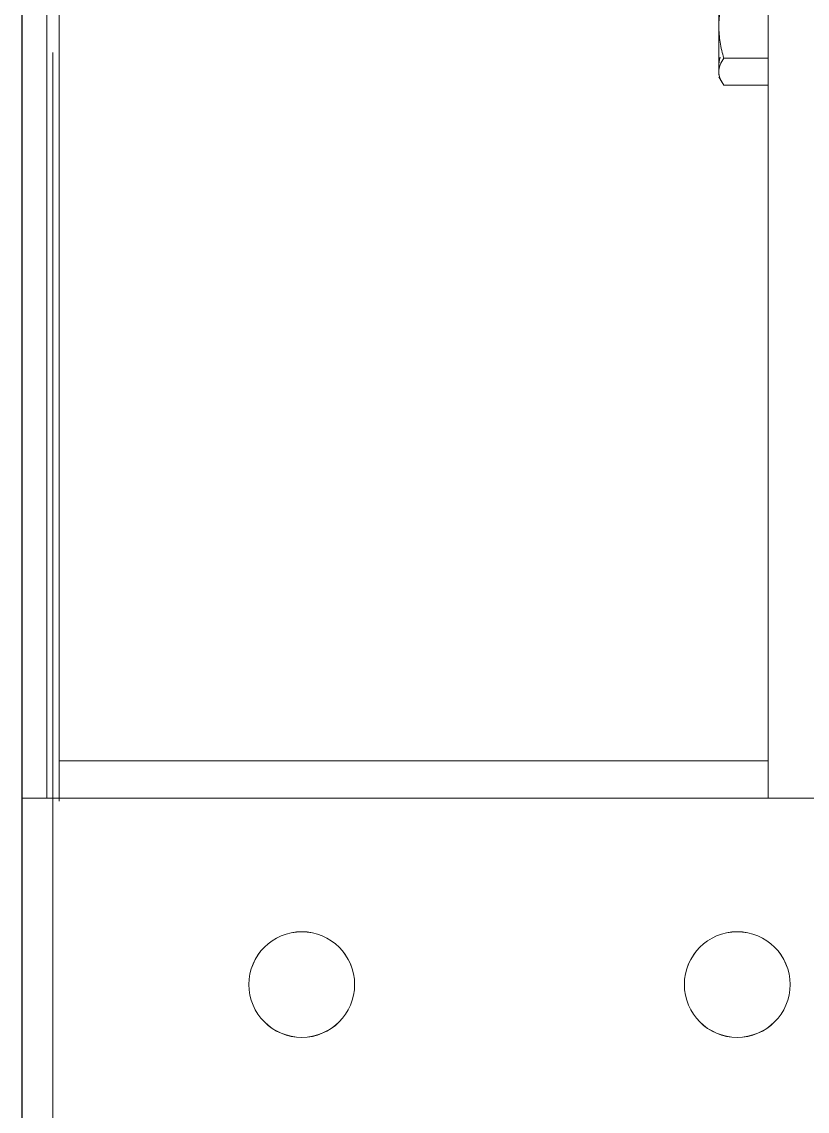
# Model space of a CAD drawing. Extents: x -181672 to 290600, y -29000 to 395522.
# Drawn here: x -5137.3 to -5011.1, y 41027.9 to 41203.2 of the extents above; entities that cross this region are included whole.
import ezdxf

# ---------------------------------------------------------------- set-up
doc = ezdxf.new("R2010")
doc.units = 0
doc.header["$LTSCALE"] = 10
doc.layers.add('XFM7P20PCW$0$G-IMPT', color=252, linetype='Continuous', lineweight=9)
doc.layers.add('XFM7P20PCW$0$M-EQPM', color=252, linetype='Continuous', lineweight=9)

# ---------------------------------------------------------------- blocks, each defined once
blk = doc.blocks.new('XFM7P20PCW$0$ui_PCW Pump Shockproof Base - PCW防震基座-Renew_dwg_OC500034 UC600022 12___TCEÂù_uÂ__v__ÅK382x125x6t_ipt-1175008-剖面 73')
at = {"layer": 'XFM7P20PCW$0$G-IMPT'}
blk.add_line((130434.37, 25727.5), (130434.37, 25613.5), dxfattribs=at)
blk.add_line((130434.37, 25727.5), (130434.37, 25613.5), dxfattribs=at)
blk = doc.blocks.new('XFM7P20PCW$0$ui_PCW Pump Shockproof Base - PCW防震基座-Renew_dwg_OC500034 CE12___T_v__ÅK²Õ_ó-Âù_uÂ_-1_iam-1175011-剖面 73')
blk.add_blockref('XFM7P20PCW$0$ui_PCW Pump Shockproof Base - PCW防震基座-Renew_dwg_OC500034 UC600022 12___TCEÂù_uÂ__v__ÅK382x125x6t_ipt-1175008-剖面 73', (0, 0))
blk = doc.blocks.new('XFM7P20PCW$0$ui_PCW Pump Shockproof Base - PCW防震基座-Renew_dwg_OC500034 UC600022 12___TCEÂù_uÂ__v__ÅK382x125x6t_ipt-V19-剖面 73')
at = {"layer": 'XFM7P20PCW$0$G-IMPT'}
for p, q in [((130434.37, 25727.5), (130427.86, 25727.5)), ((130428.37, 25727.5), (130428.37, 25439.5)), ((130428.37, 25439.5), (130428.37, 25727.5)), ((130428.37, 25727.5), (130428.37, 25439.5)), ((130428.37, 25727.5), (130434.37, 25727.5)), ((130434.37, 25613.5), (130434.37, 25727.5)), ((130434.37, 25727.5), (130672.37, 25727.5)), ((130434.37, 25613.5), (130434.37, 25727.5)), ((130672.37, 25727.5), (130434.37, 25727.5))]:
    blk.add_line(p, q, dxfattribs=at)
for centre, start, end in [((130398.37, 25688.5), 360, 180), ((130398.37, 25688.5), 0, 180), ((130398.37, 25688.5), 180, 360), ((130398.37, 25688.5), 180, 0), ((130398.37, 25618.5), 0, 180), ((130398.37, 25618.5), 0, 180), ((130398.37, 25618.5), 180, 0), ((130398.37, 25618.5), 180, 0)]:
    blk.add_arc(centre, 8.5, start, end, dxfattribs=at)
blk = doc.blocks.new('XFM7P20PCW$0$ui_PCW Pump Shockproof Base - PCW防震基座-Renew_dwg_OC500034 UA300024 _ó_û125x9Tx6M__ä_ipt-1175009-剖面 73')
at = {"layer": 'XFM7P20PCW$0$G-IMPT'}
for p, q in [((130678.37, 25613.5), (130428.37, 25613.5)), ((130428.37, 25613.5), (130438.37, 25613.5)), ((130428.37, 25604.5), (130428.37, 25613.5)), ((130428.37, 25604.5), (130428.37, 25613.5)), ((130438.37, 25613.5), (130668.37, 25613.5)), ((130546.37, 25613.5), (130560.37, 25613.5)), ((130546.37, 25613.5), (130560.37, 25613.5))]:
    blk.add_line(p, q, dxfattribs=at)
blk = doc.blocks.new('XFM7P20PCW$0$ui_PCW Pump Shockproof Base - PCW防震基座-Renew_dwg_OC500034 CE12___T_v__ÅK²Õ_ó-Âù_uÂ_-1_iam-V20-剖面 73')
for name in ['XFM7P20PCW$0$ui_PCW Pump Shockproof Base - PCW防震基座-Renew_dwg_OC500034 UC600022 12___TCEÂù_uÂ__v__ÅK382x125x6t_ipt-V19-剖面 73', 'XFM7P20PCW$0$ui_PCW Pump Shockproof Base - PCW防震基座-Renew_dwg_OC500034 UA300024 _ó_û125x9Tx6M__ä_ipt-1175009-剖面 73']:
    blk.add_blockref(name, (0, 0))
blk = doc.blocks.new('XFM7P20PCW$0$ui_PCW Pump Shockproof Base - PCW防震基座-Renew_dwg_RB150063 Á³_ê _N_T³B²z M12-25L_ISO 4018 - M12 x 25-NC-1175034-剖面 73')
at = {"layer": 'XFM7P20PCW$0$G-IMPT'}
for p, q in [((129168.02, 25620.65), (129168.02, 25613.5)), ((129168.47, 25620.93), (129169.37, 25621.45)), ((129171.03, 25621.45), (129169.69, 25621.45)), ((129170.18, 25621.45), (129177.52, 25621.45)), ((129179.22, 25621.45), (129171.03, 25621.45)), ((129172.35, 25620.65), (129172.35, 25613.5)), ((129177.52, 25621.45), (129185.7, 25621.45)), ((129186.55, 25621.45), (129179.22, 25621.45)), ((129182.69, 25620.65), (129182.69, 25613.5)), ((129185.7, 25621.45), (129187.04, 25621.45)), ((129187.37, 25621.45), (129188.26, 25620.93)), ((129188.71, 25620.65), (129188.71, 25613.5)), ((129168.02, 25613.5), (129174.04, 25613.5)), ((129172.35, 25613.5), (129168.02, 25613.5)), ((129182.69, 25613.5), (129172.35, 25613.5)), ((129183.26, 25613.5), (129172.91, 25613.5)), ((129183.82, 25613.5), (129173.48, 25613.5)), ((129174.04, 25613.5), (129184.39, 25613.5)), ((129188.71, 25613.5), (129182.69, 25613.5)), ((129184.39, 25613.5), (129188.71, 25613.5)), ((129172.37, 25589.81), (129172.37, 25591.3)), ((129184.37, 25591.3), (129184.37, 25589.81))]:
    blk.add_line(p, q, dxfattribs=at)
for points in [[(129168.02, 25620.65), (129168.38, 25620.91), (129169.1, 25621.3), (129169.82, 25621.44), (129170.18, 25621.45)], [(129170.18, 25621.45), (129170.55, 25621.44), (129171.28, 25621.3), (129171.99, 25620.9), (129172.35, 25620.65)], [(129172.54, 25621.24), (129172.04, 25621.37), (129171.54, 25621.44), (129171.03, 25621.45)], [(129172.35, 25620.65), (129173.2, 25620.91), (129174.92, 25621.3), (129176.65, 25621.44), (129177.52, 25621.45)], [(129177.52, 25621.45), (129178.4, 25621.44), (129180.14, 25621.3), (129181.85, 25620.9), (129182.69, 25620.65)], [(129182.69, 25620.65), (129183.19, 25620.91), (129184.19, 25621.3), (129185.2, 25621.44), (129185.7, 25621.45)], [(129185.7, 25621.45), (129186.22, 25621.44), (129187.23, 25621.3), (129188.22, 25620.9), (129188.71, 25620.65)]]:
    blk.add_open_spline(points, degree=3, dxfattribs=at)
blk.add_open_spline([(129183.32, 25620.94), (129182.82, 25621.06), (129181.45, 25621.33), (129180.08, 25621.44), (129179.22, 25621.45)], degree=3, knots=[0.2079994, 0.2079994, 0.2079994, 0.2079994, 0.5, 1, 1, 1, 1], dxfattribs=at)
blk = doc.blocks.new('XFM7P20PCW$0$ui_PCW Pump Shockproof Base - _D_PCW Pump Shockproof Base_3000Lx1500Wx300H-1175038-剖面 73')
at = {"layer": 'XFM7P20PCW$0$G-IMPT'}
for p, q in [((129303.37, 25733.5), (130669.59, 25733.5)), ((130669.59, 25733.5), (129303.37, 25733.5)), ((129303.37, 25733.5), (130669.59, 25733.5)), ((130669.59, 25733.5), (129303.37, 25733.5)), ((129303.37, 25733.5), (130669.59, 25733.5)), ((130549.66, 25733.5), (130549.66, 25729.5)), ((130549.66, 25733.5), (130549.66, 25729.6)), ((130549.66, 25729.5), (130549.66, 25733.5)), ((130549.66, 25728.5), (130549.66, 25733.5)), ((129303.37, 25728.5), (130669.59, 25728.5)), ((130549.66, 25728.91), (130549.66, 25727.5)), ((130549.66, 25728.5), (130549.66, 25438.5)), ((130549.66, 25439.5), (130549.66, 25727.5))]:
    blk.add_line(p, q, dxfattribs=at)
for centre, start, end in [((130519.66, 25688.5), 360, 180), ((130519.66, 25688.5), 0, 180), ((130519.66, 25688.5), 180, 0), ((130519.66, 25688.5), 180, 0), ((130519.66, 25618.5), 0, 180), ((130519.66, 25618.5), 0, 180), ((130519.66, 25618.5), 180, 0), ((130519.66, 25618.5), 180, 0)]:
    blk.add_arc(centre, 8.5, start, end, dxfattribs=at)
at = {"layer": 'XFM7P20PCW$0$M-EQPM'}
for p, q in [((130549.66, 25729.5), (130555.66, 25729.5)), ((130555.66, 25729.5), (130549.66, 25729.5)), ((130555.66, 25729.5), (130793.66, 25729.5)), ((130793.66, 25729.5), (130555.66, 25729.5))]:
    blk.add_line(p, q, dxfattribs=at)
for name, p in [('XFM7P20PCW$0$ui_PCW Pump Shockproof Base - PCW防震基座-Renew_dwg_OC500034 CE12___T_v__ÅK²Õ_ó-Âù_uÂ_-1_iam-V20-剖面 73', (121.3, 0)), ('XFM7P20PCW$0$ui_PCW Pump Shockproof Base - PCW防震基座-Renew_dwg_OC500034 CE12___T_v__ÅK²Õ_ó-Âù_uÂ_-1_iam-1175011-剖面 73', (121.3, 0)), ('XFM7P20PCW$0$ui_PCW Pump Shockproof Base - PCW防震基座-Renew_dwg_RB150063 Á³_ê _N_T³B²z M12-25L_ISO 4018 - M12 x 25-NC-1175034-剖面 73', (1496.3, 0))]:
    blk.add_blockref(name, p)
blk = doc.blocks.new('XFM7P20PCW$0$pcw pump 410 section')
blk.add_line((-92181.54, 31185.35), (-90181.54, 31185.35))
blk = doc.blocks.new('XFM7P20PCW')
at = {"xscale": -1, "rotation": 90}
blk.add_blockref('XFM7P20PCW$0$pcw pump 410 section', (26048.03909, -49960.17346), dxfattribs=at)
at = {"layer": 'XFM7P20PCW$0$M-EQPM', "rotation": 90}
blk.add_blockref('XFM7P20PCW$0$ui_PCW Pump Shockproof Base - _D_PCW Pump Shockproof Base_3000Lx1500Wx300H-1175038-剖面 73', (20596.18937, -89471.3504), dxfattribs=at)

msp = doc.modelspace()

# ---------------------------------------------------------------- block references
msp.add_blockref('XFM7P20PCW', (0, 0))

doc.saveas('drawing.dxf')
